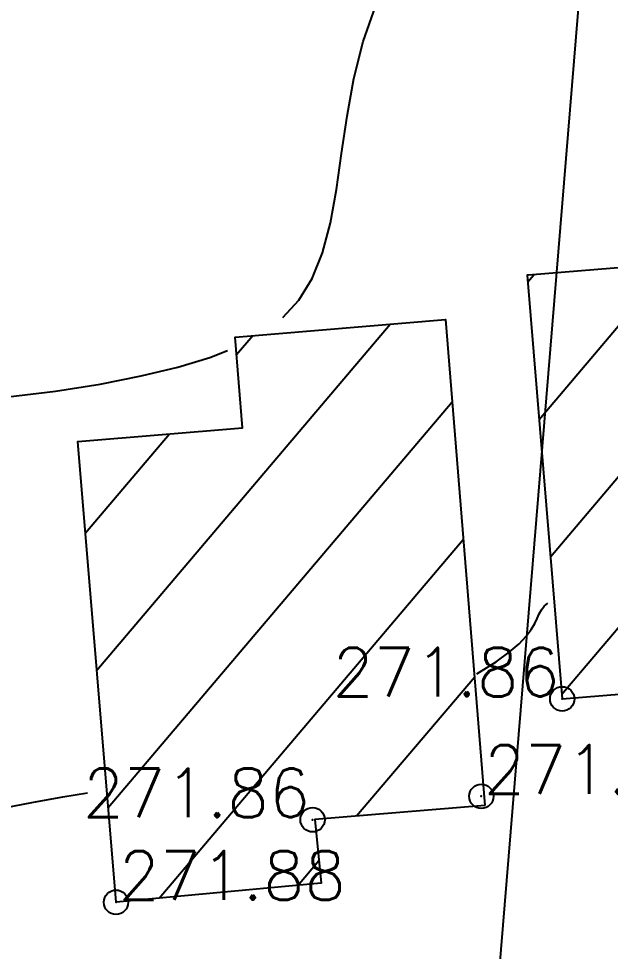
# Model space of a CAD drawing. Header units: millimetres. Extents: x 524954 to 526204, y 9523489 to 9524010.
# Drawn here: x 525484.42 to 525496.57, y 9523569.01 to 9523588.15 of the extents above; entities that cross this region are included whole.
import ezdxf
from ezdxf.enums import TextEntityAlignment as Align

# ---------------------------------------------------------------- set-up
doc = ezdxf.new("R2010")
doc.units = ezdxf.units.MM
doc.header["$PDMODE"] = 32
doc.header["$PDSIZE"] = 0.5
for name, color, linetype in [('Bati', 6, 'Continuous'), ('Bati_H', 1, 'Continuous'), ('CN_01_00', 3, 'Continuous'), ('CN_02_00', 4, 'Continuous'), ('PLUME_2', 1, 'Continuous'), ('TopoAlt', 3, 'Continuous'), ('TOPOJIS', 7, 'Continuous')]:
    doc.layers.add(name, color=color, linetype=linetype)
doc.styles.add('Simplex 1.0', font='Simplex.shx', dxfattribs={"width": 0.99, "height": 1})

# ---------------------------------------------------------------- blocks, each defined once
blk = doc.blocks.new('TCPOINT M')
at = {"color": 0}
blk.add_point((0, 0), dxfattribs=at)
at = {"layer": 'TopoAlt', "style": 'Simplex 1.0', "width": 0.99}
blk.add_attdef('ALT', (0.15, 0.15), '', height=1, dxfattribs=at)

msp = doc.modelspace()

# ---------------------------------------------------------------- hatches: boundary and pattern name
at = {"layer": 'Bati_H'}
h = msp.add_hatch(dxfattribs=at)
h.set_pattern_fill('_U', color=256, scale=2, angle=49.7164, style=0, pattern_type=0)
h.set_pattern_definition([(49.7164087, (0, 0), (-1.5257070597, 1.29314267114), [])])
h.paths.add_polyline_path([(525495.577, 9523574.193), (525498.578, 9523574.44), (525498.464, 9523575.823), (525502.836, 9523576.184), (525502.429, 9523580.845), (525501.921, 9523585.285), (525498.179, 9523584.857), (525498.318, 9523583.17), (525494.885, 9523582.887), (525494.86, 9523582.885)])
h = msp.add_hatch(dxfattribs=at)
h.set_pattern_fill('_U', color=256, scale=2, angle=-130.2836, style=0, pattern_type=0)
h.set_pattern_definition([(229.716408702, (-527342.293, 43798.208), (1.52570705975, -1.2931426711), [])])
h.paths.add_polyline_path([(525493.987, 9523572.007), (525490.502, 9523571.719), (525490.63, 9523570.409), (525486.419, 9523570.019), (525485.638, 9523579.477), (525489.018, 9523579.756), (525488.864, 9523581.618), (525493.184, 9523581.975)])

# ---------------------------------------------------------------- linework, layer by layer
at = {"layer": 'Bati', "flags": 128}
msp.add_lwpolyline([(525495.577, 9523574.193), (525498.578, 9523574.44), (525498.464, 9523575.823), (525502.836, 9523576.184), (525502.429, 9523580.845), (525501.921, 9523585.285), (525498.179, 9523584.857), (525498.318, 9523583.17), (525494.885, 9523582.887), (525494.86, 9523582.885)], close=True, dxfattribs=at)
at = {"layer": 'Bati', "elevation": 271.88, "flags": 128}
msp.add_lwpolyline([(525493.987, 9523572.007), (525490.502, 9523571.719), (525490.63, 9523570.409), (525486.419, 9523570.019), (525485.638, 9523579.477), (525489.018, 9523579.756), (525488.864, 9523581.618), (525493.184, 9523581.975), (525493.184, 9523581.975)], close=True, dxfattribs=at)
at = {"layer": 'CN_01_00', "elevation": 273, "flags": 128}
for points in [[(525489.846, 9523582.02), (525490.17, 9523582.373), (525490.446, 9523582.819), (525490.66, 9523583.347), (525490.819, 9523583.962), (525490.941, 9523584.648), (525491.048, 9523585.385), (525491.161, 9523586.15), (525491.302, 9523586.922), (525491.49, 9523587.68), (525491.748, 9523588.402)], [(525483.801, 9523580.36), (525484.206, 9523580.389), (525485.178, 9523580.505), (525486.095, 9523580.654), (525486.936, 9523580.822), (525487.686, 9523581.001), (525488.346, 9523581.197), (525488.708, 9523581.339)]]:
    msp.add_lwpolyline(points, dxfattribs=at)
at = {"layer": 'CN_02_00', "elevation": 272, "flags": 128}
for points in [[(525493.825, 9523574.705), (525493.883, 9523574.738), (525494.224, 9523574.954), (525494.491, 9523575.15), (525494.692, 9523575.324), (525494.838, 9523575.479), (525494.941, 9523575.616), (525495.013, 9523575.737), (525495.064, 9523575.843), (525495.106, 9523575.937), (525495.15, 9523576.019), (525495.206, 9523576.092), (525495.279, 9523576.156)], [(525484.122, 9523571.958), (525484.692, 9523572.068), (525485.33, 9523572.18), (525485.83, 9523572.265)]]:
    msp.add_lwpolyline(points, dxfattribs=at)
at = {"layer": 'PLUME_2'}
msp.add_lwpolyline([(525499.593, 9523633.233), (525489.769, 9523513.701)], dxfattribs=at)

# ---------------------------------------------------------------- block references
at = {"layer": 'TOPOJIS'}
ref = msp.add_blockref('TCPOINT M', (525495.577, 9523574.193, 271.86), dxfattribs=at)
ref.add_attrib('ALT', '271.86', dxfattribs={"layer": 'TopoAlt', "height": 1, "style": 'Simplex 1.0', "width": 0.99}).set_placement((525495.527, 9523574.243, 271.86), align=Align.RIGHT)
ref = msp.add_blockref('TCPOINT M', (525493.917, 9523572.193, 271.86), dxfattribs=at)
ref.add_attrib('ALT', '271.86', (525493.967, 9523572.243, 271.86), dxfattribs={"layer": 'TopoAlt', "height": 1, "style": 'Simplex 1.0', "width": 0.99})
ref = msp.add_blockref('TCPOINT M', (525490.453, 9523571.712, 271.86), dxfattribs=at)
ref.add_attrib('ALT', '271.86', dxfattribs={"layer": 'TopoAlt', "height": 1, "style": 'Simplex 1.0', "width": 0.99}).set_placement((525490.403, 9523571.762, 271.86), align=Align.RIGHT)
ref = msp.add_blockref('TCPOINT M', (525486.419, 9523570.019, 271.88), dxfattribs=at)
ref.add_attrib('ALT', '271.88', (525486.469, 9523570.069, 271.88), dxfattribs={"layer": 'TopoAlt', "height": 1, "style": 'Simplex 1.0', "width": 0.99})

doc.saveas('drawing.dxf')
